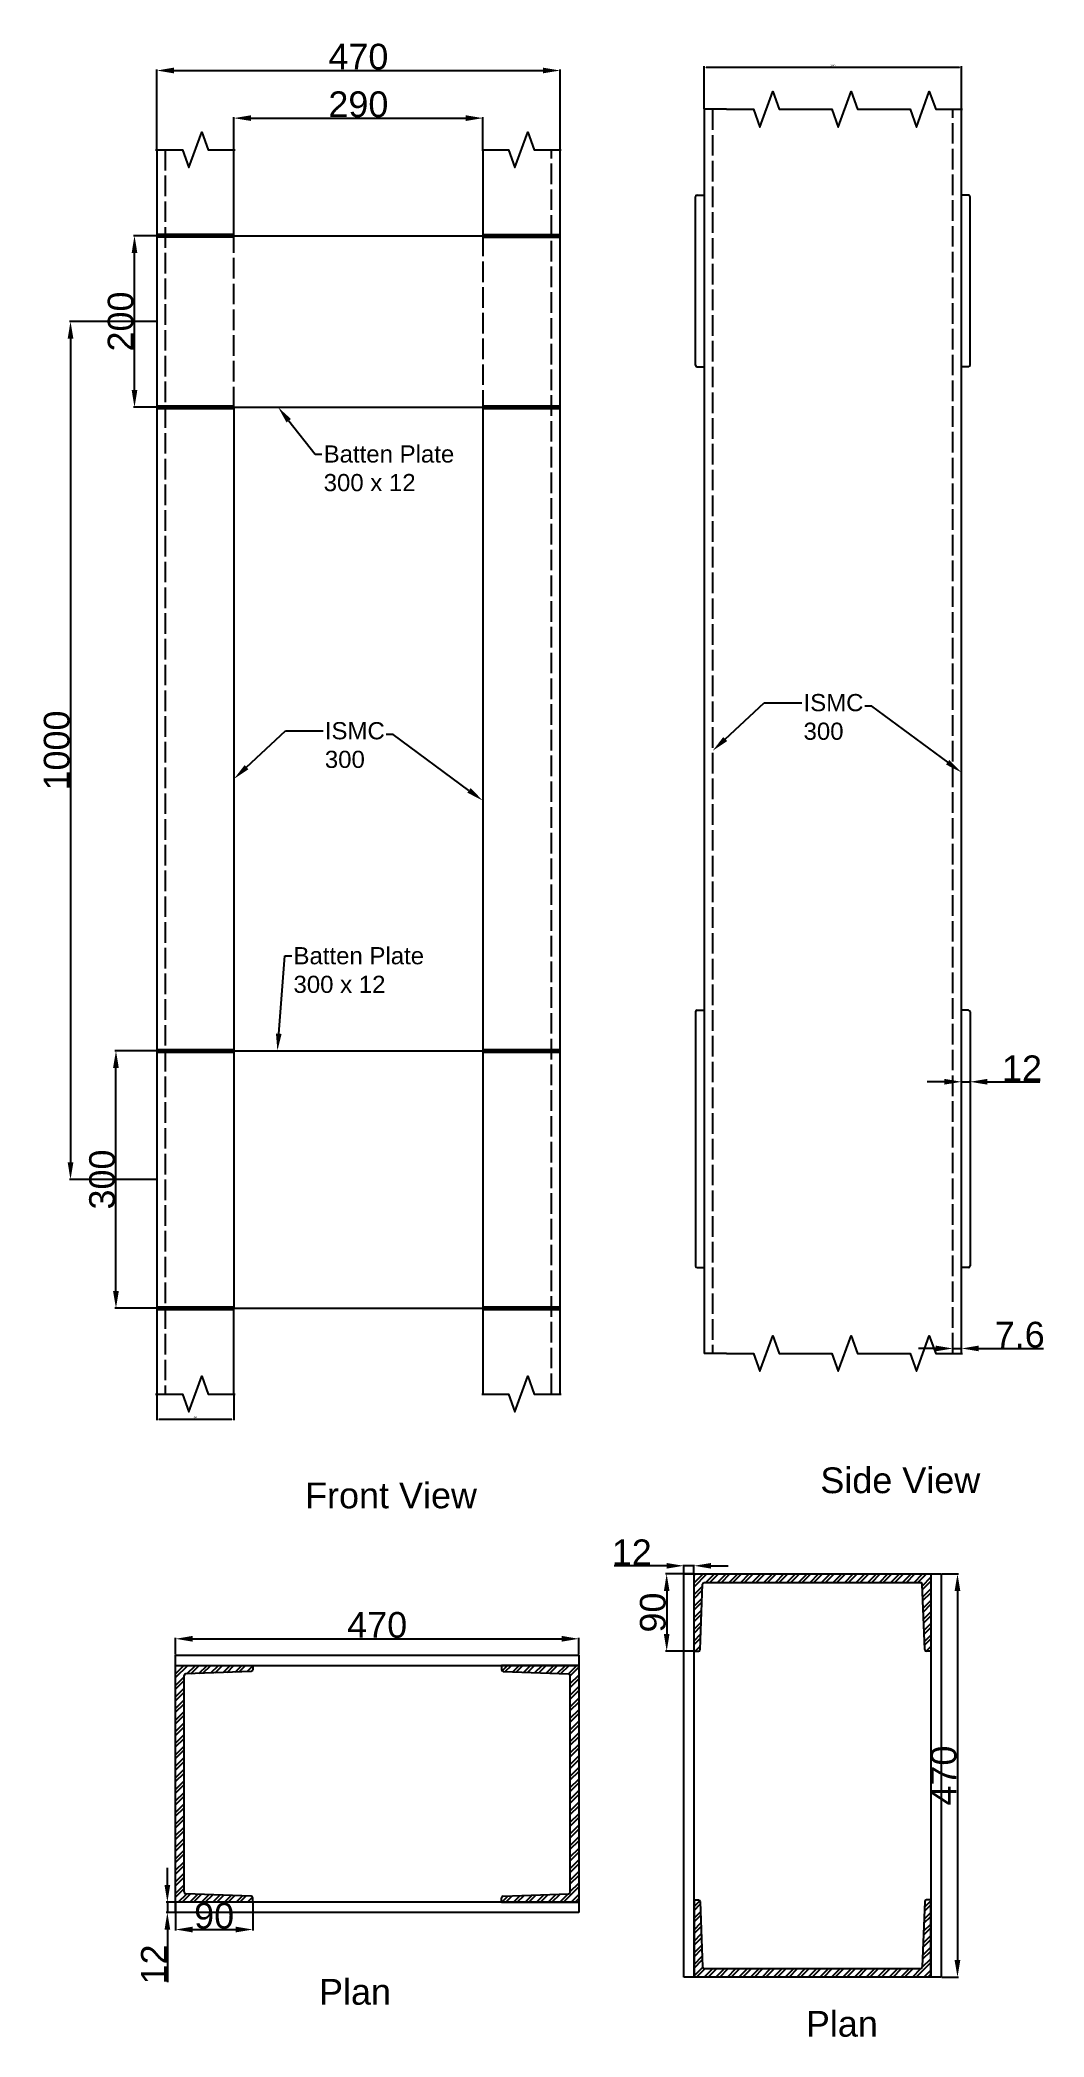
# Model space of a CAD drawing. Header units: millimetres. Extents: x 1310 to 2480, y 1891 to 4218.
import ezdxf
from ezdxf import colors
from ezdxf.entities.mleader import LeaderData, LeaderLine
from ezdxf.math import Vec2, Vec3

# ---------------------------------------------------------------- set-up
doc = ezdxf.new("R2010")
doc.units = ezdxf.units.MM
doc.linetypes.add('ACAD_ISO02W100', pattern=[15, 12, -3])
doc.styles.get("Standard").update_dxf_attribs({"font": 'arial.ttf'})
doc.dimstyles.new('ISO-25', dxfattribs={"dimtxt": 2.5, "dimasz": 2.5, "dimexe": 1.25, "dimexo": 0.625, "dimtad": 1, "dimtxsty": 'Standard', "dimcen": 2.5, "dimadec": 0, "dimazin": 0, "dimtfac": 1, "dimtmove": 0, "dimatfit": 3, "dimfxl": 1, "dimarcsym": 0})

# ---------------------------------------------------------------- blocks, each defined once
blk = doc.blocks.new('*D1')
at = {"color": 0, "lineweight": -2, "transparency": 16777216}
for p, q in [((1445.8, 3990), (1419.2, 3990)), ((1420.5, 3810), (1420.5, 3970)), ((1445.8, 3790), (1419.2, 3790))]:
    blk.add_line(p, q, dxfattribs=at)
at = {"color": 0, "transparency": 16777216}
for points in [[(1417.2, 3970), (1423.8, 3970), (1420.5, 3990)], [(1417.2, 3810), (1423.8, 3810), (1420.5, 3790)]]:
    blk.add_solid(points, dxfattribs=at)
at = {"layer": 'Defpoints', "color": 0, "transparency": 16777216}
for p in [(1420.5, 3990), (1446.4, 3990), (1446.4, 3790)]:
    blk.add_point(p, dxfattribs=at)
at = {"color": 0, "transparency": 16777216, "insert": (1404.5, 3890), "char_height": 30, "attachment_point": 5, "rotation": 90}
blk.add_mtext('200', dxfattribs=at)
blk = doc.blocks.new('*D2')
at = {"color": 0, "lineweight": -2, "transparency": 16777216}
for p, q in [((1445.8, 3890), (1344.7, 3890)), ((1345.9, 3870), (1345.9, 2910)), ((1445.8, 2890), (1344.7, 2890))]:
    blk.add_line(p, q, dxfattribs=at)
at = {"color": 0, "transparency": 16777216}
for points in [[(1342.6, 3870), (1349.3, 3870), (1345.9, 3890)], [(1342.6, 2910), (1349.3, 2910), (1345.9, 2890)]]:
    blk.add_solid(points, dxfattribs=at)
at = {"layer": 'Defpoints', "color": 0, "transparency": 16777216}
for p in [(1446.4, 3890), (1345.9, 2890), (1446.4, 2890)]:
    blk.add_point(p, dxfattribs=at)
at = {"color": 0, "transparency": 16777216, "insert": (1330, 3390), "char_height": 30, "attachment_point": 5, "rotation": 90}
blk.add_mtext('1000', dxfattribs=at)
blk = doc.blocks.new('*D3')
at = {"color": 0, "lineweight": -2, "transparency": 16777216}
for p, q in [((1445.8, 3040), (1397.6, 3040)), ((1398.9, 2760), (1398.9, 3020)), ((1445.8, 2740), (1397.6, 2740))]:
    blk.add_line(p, q, dxfattribs=at)
at = {"color": 0, "transparency": 16777216}
for points in [[(1395.5, 3020), (1402.2, 3020), (1398.9, 3040)], [(1395.5, 2760), (1402.2, 2760), (1398.9, 2740)]]:
    blk.add_solid(points, dxfattribs=at)
at = {"layer": 'Defpoints', "color": 0, "transparency": 16777216}
for p in [(1398.9, 3040), (1446.4, 3040), (1446.4, 2740)]:
    blk.add_point(p, dxfattribs=at)
at = {"color": 0, "transparency": 16777216, "insert": (1382.9, 2890), "char_height": 30, "attachment_point": 5, "rotation": 90}
blk.add_mtext('300', dxfattribs=at)
blk = doc.blocks.new('*D5')
at = {"color": 0, "lineweight": -2, "transparency": 16777216}
for p, q in [((1536.4, 4090.6), (1536.4, 4128.3)), ((1556.4, 4127), (1806.4, 4127)), ((1826.4, 4090.6), (1826.4, 4128.3))]:
    blk.add_line(p, q, dxfattribs=at)
at = {"color": 0, "transparency": 16777216}
for points in [[(1556.4, 4130.4), (1556.4, 4123.7), (1536.4, 4127)], [(1806.4, 4130.4), (1806.4, 4123.7), (1826.4, 4127)]]:
    blk.add_solid(points, dxfattribs=at)
at = {"layer": 'Defpoints', "color": 0, "transparency": 16777216}
for p in [(1826.4, 4127), (1536.4, 4090), (1826.4, 4090)]:
    blk.add_point(p, dxfattribs=at)
at = {"color": 0, "transparency": 16777216, "insert": (1681.4, 4143), "char_height": 30, "attachment_point": 5}
blk.add_mtext('290', dxfattribs=at)
blk = doc.blocks.new('*D6')
at = {"color": 0, "lineweight": -2, "transparency": 16777216}
for p, q in [((1446.4, 4090.6), (1446.4, 4183.8)), ((1466.4, 4182.5), (1896.4, 4182.5)), ((1916.4, 4090.6), (1916.4, 4183.8))]:
    blk.add_line(p, q, dxfattribs=at)
at = {"color": 0, "transparency": 16777216}
for points in [[(1466.4, 4185.9), (1466.4, 4179.2), (1446.4, 4182.5)], [(1896.4, 4185.9), (1896.4, 4179.2), (1916.4, 4182.5)]]:
    blk.add_solid(points, dxfattribs=at)
at = {"layer": 'Defpoints', "color": 0, "transparency": 16777216}
for p in [(1916.4, 4182.5), (1446.4, 4090), (1916.4, 4090)]:
    blk.add_point(p, dxfattribs=at)
at = {"color": 0, "transparency": 16777216, "insert": (1681.4, 4198.5), "char_height": 30, "attachment_point": 5}
blk.add_mtext('470', dxfattribs=at)
blk = doc.blocks.new('*D7')
at = {"color": 0, "lineweight": -2, "transparency": 16777216}
for p, q in [((1446.4, 2639.4), (1446.4, 2609.4)), ((1536.4, 2639.4), (1536.4, 2609.4)), ((1448.9, 2610.7), (1533.9, 2610.7))]:
    blk.add_line(p, q, dxfattribs=at)
at = {"color": 0, "transparency": 16777216}
for points in [[(1448.9, 2611.1), (1448.9, 2610.3), (1446.4, 2610.7)], [(1533.9, 2611.1), (1533.9, 2610.3), (1536.4, 2610.7)]]:
    blk.add_solid(points, dxfattribs=at)
at = {"layer": 'Defpoints', "color": 0, "transparency": 16777216}
for p in [(1446.4, 2640), (1536.4, 2640), (1536.4, 2610.7)]:
    blk.add_point(p, dxfattribs=at)
at = {"color": 0, "transparency": 16777216, "insert": (1491.4, 2612.6), "char_height": 2.5, "attachment_point": 5}
blk.add_mtext('90', dxfattribs=at)
blk = doc.blocks.new('*D8')
at = {"color": 0, "lineweight": -2, "transparency": 16777216}
for p, q in [((1468.3, 2047.1), (1468.3, 2014.6)), ((1558.3, 2047.1), (1558.3, 2014.6)), ((1488.3, 2015.9), (1538.3, 2015.9))]:
    blk.add_line(p, q, dxfattribs=at)
at = {"color": 0, "transparency": 16777216}
for points in [[(1488.3, 2019.2), (1488.3, 2012.5), (1468.3, 2015.9)], [(1538.3, 2019.2), (1538.3, 2012.5), (1558.3, 2015.9)]]:
    blk.add_solid(points, dxfattribs=at)
at = {"layer": 'Defpoints', "color": 0, "transparency": 16777216}
for p in [(1468.3, 2047.7), (1558.3, 2047.7), (1558.3, 2015.9)]:
    blk.add_point(p, dxfattribs=at)
at = {"color": 0, "transparency": 16777216, "insert": (1513.3, 2031.8), "char_height": 30, "attachment_point": 5}
blk.add_mtext('90', dxfattribs=at)
blk = doc.blocks.new('*D9')
at = {"color": 0, "lineweight": -2, "transparency": 16777216}
for p, q in [((1458.8, 2067.7), (1458.8, 2087.7)), ((1467.7, 2047.7), (1457.5, 2047.7)), ((1467.7, 2035.7), (1457.5, 2035.7)), ((1458.8, 2047.7), (1458.8, 2035.7)), ((1458.8, 2015.7), (1458.8, 1954.6))]:
    blk.add_line(p, q, dxfattribs=at)
at = {"color": 0, "transparency": 16777216}
for points in [[(1455.5, 2067.7), (1462.1, 2067.7), (1458.8, 2047.7)], [(1455.5, 2015.7), (1462.1, 2015.7), (1458.8, 2035.7)]]:
    blk.add_solid(points, dxfattribs=at)
at = {"layer": 'Defpoints', "color": 0, "transparency": 16777216}
for p in [(1458.8, 2035.7), (1468.3, 2047.7), (1468.3, 2035.7)]:
    blk.add_point(p, dxfattribs=at)
at = {"color": 0, "transparency": 16777216, "insert": (1443.1, 1975.2), "char_height": 30, "attachment_point": 5, "rotation": 90}
blk.add_mtext('12', dxfattribs=at)
blk = doc.blocks.new('*D10')
at = {"color": 0, "lineweight": -2, "transparency": 16777216}
for p, q in [((1468.3, 2336.3), (1468.3, 2356)), ((1488.3, 2354.7), (1918.3, 2354.7)), ((1938.3, 2336.3), (1938.3, 2356))]:
    blk.add_line(p, q, dxfattribs=at)
at = {"color": 0, "transparency": 16777216}
for points in [[(1488.3, 2358.1), (1488.3, 2351.4), (1468.3, 2354.7)], [(1918.3, 2358.1), (1918.3, 2351.4), (1938.3, 2354.7)]]:
    blk.add_solid(points, dxfattribs=at)
at = {"layer": 'Defpoints', "color": 0, "transparency": 16777216}
for p in [(1938.3, 2354.7), (1468.3, 2335.7), (1938.3, 2335.7)]:
    blk.add_point(p, dxfattribs=at)
at = {"color": 0, "transparency": 16777216, "insert": (1703.3, 2370.7), "char_height": 30, "attachment_point": 5}
blk.add_mtext('470', dxfattribs=at)
blk = doc.blocks.new('*D11')
at = {"color": 0, "lineweight": -2, "transparency": 16777216}
for p, q in [((2071.9, 2430.3), (2039.4, 2430.3)), ((2040.7, 2410.3), (2040.7, 2360.3)), ((2071.9, 2340.3), (2039.4, 2340.3))]:
    blk.add_line(p, q, dxfattribs=at)
at = {"color": 0, "transparency": 16777216}
for points in [[(2037.4, 2410.3), (2044, 2410.3), (2040.7, 2430.3)], [(2037.4, 2360.3), (2044, 2360.3), (2040.7, 2340.3)]]:
    blk.add_solid(points, dxfattribs=at)
at = {"layer": 'Defpoints', "color": 0, "transparency": 16777216}
for p in [(2072.5, 2430.3), (2040.7, 2340.3), (2072.5, 2340.3)]:
    blk.add_point(p, dxfattribs=at)
at = {"color": 0, "transparency": 16777216, "insert": (2024.7, 2385.3), "char_height": 30, "attachment_point": 5, "rotation": 90}
blk.add_mtext('90', dxfattribs=at)
blk = doc.blocks.new('*D12')
at = {"color": 0, "lineweight": -2, "transparency": 16777216}
for p, q in [((2040.5, 2439.8), (1979.4, 2439.8)), ((2060.5, 2430.9), (2060.5, 2441)), ((2072.5, 2439.8), (2060.5, 2439.8)), ((2072.5, 2430.9), (2072.5, 2441)), ((2092.5, 2439.8), (2112.5, 2439.8))]:
    blk.add_line(p, q, dxfattribs=at)
at = {"color": 0, "transparency": 16777216}
for points in [[(2040.5, 2443.1), (2040.5, 2436.5), (2060.5, 2439.8)], [(2092.5, 2443.1), (2092.5, 2436.5), (2072.5, 2439.8)]]:
    blk.add_solid(points, dxfattribs=at)
at = {"layer": 'Defpoints', "color": 0, "transparency": 16777216}
for p in [(2060.5, 2439.8), (2060.5, 2430.3), (2072.5, 2430.3)]:
    blk.add_point(p, dxfattribs=at)
at = {"color": 0, "transparency": 16777216, "insert": (2000, 2455.5), "char_height": 30, "attachment_point": 5}
blk.add_mtext('12', dxfattribs=at)
blk = doc.blocks.new('*D13')
at = {"color": 0, "lineweight": -2, "transparency": 16777216}
for p, q in [((2361.2, 2430.3), (2380.8, 2430.3)), ((2379.6, 2410.3), (2379.6, 1980.3)), ((2361.2, 1960.3), (2380.8, 1960.3))]:
    blk.add_line(p, q, dxfattribs=at)
at = {"color": 0, "transparency": 16777216}
for points in [[(2376.2, 2410.3), (2382.9, 2410.3), (2379.6, 2430.3)], [(2376.2, 1980.3), (2382.9, 1980.3), (2379.6, 1960.3)]]:
    blk.add_solid(points, dxfattribs=at)
at = {"layer": 'Defpoints', "color": 0, "transparency": 16777216}
for p in [(2360.5, 2430.3), (2360.5, 1960.3), (2379.6, 1960.3)]:
    blk.add_point(p, dxfattribs=at)
at = {"color": 0, "transparency": 16777216, "insert": (2363.6, 2195.3), "char_height": 30, "attachment_point": 5, "rotation": 90}
blk.add_mtext('470', dxfattribs=at)
blk = doc.blocks.new('*D14')
at = {"color": 0, "lineweight": -2, "transparency": 16777216}
for p, q in [((2364.3, 3003.9), (2344.3, 3003.9)), ((2384.3, 3004.4), (2384.3, 3005.2)), ((2384.3, 3003.9), (2394.3, 3003.9)), ((2394.3, 3004.4), (2394.3, 3005.2)), ((2414.3, 3003.9), (2475.4, 3003.9))]:
    blk.add_line(p, q, dxfattribs=at)
at = {"color": 0, "transparency": 16777216}
for points in [[(2364.3, 3007.3), (2364.3, 3000.6), (2384.3, 3003.9)], [(2414.3, 3007.3), (2414.3, 3000.6), (2394.3, 3003.9)]]:
    blk.add_solid(points, dxfattribs=at)
at = {"layer": 'Defpoints', "color": 0, "transparency": 16777216}
for p in [(2384.3, 3003.8), (2394.3, 3003.9), (2394.3, 3003.8)]:
    blk.add_point(p, dxfattribs=at)
at = {"color": 0, "transparency": 16777216, "insert": (2454.8, 3019.6), "char_height": 30, "attachment_point": 5}
blk.add_mtext('12', dxfattribs=at)
blk = doc.blocks.new('*D15')
at = {"color": 0, "lineweight": -2, "transparency": 16777216}
for p, q in [((2354.3, 2693.1), (2334.3, 2693.1)), ((2374.3, 2687.9), (2374.3, 2694.4)), ((2374.3, 2693.1), (2384.3, 2693.1)), ((2384.3, 2687.9), (2384.3, 2694.4)), ((2404.3, 2693.1), (2479.9, 2693.1))]:
    blk.add_line(p, q, dxfattribs=at)
at = {"color": 0, "transparency": 16777216}
for points in [[(2354.3, 2696.4), (2354.3, 2689.8), (2374.3, 2693.1)], [(2404.3, 2696.4), (2404.3, 2689.8), (2384.3, 2693.1)]]:
    blk.add_solid(points, dxfattribs=at)
at = {"layer": 'Defpoints', "color": 0, "transparency": 16777216}
for p in [(2374.3, 2687.3), (2384.3, 2693.1), (2384.3, 2687.3)]:
    blk.add_point(p, dxfattribs=at)
at = {"color": 0, "transparency": 16777216, "insert": (2452.1, 2709), "char_height": 30, "attachment_point": 5}
blk.add_mtext('7.6', dxfattribs=at)
blk = doc.blocks.new('*D16')
at = {"color": 0, "lineweight": -2, "transparency": 16777216}
for p, q in [((2084.3, 4137.9), (2084.3, 4187.5)), ((2086.8, 4186.3), (2381.8, 4186.3)), ((2384.3, 4137.9), (2384.3, 4187.5))]:
    blk.add_line(p, q, dxfattribs=at)
at = {"color": 0, "transparency": 16777216}
for points in [[(2086.8, 4186.7), (2086.8, 4185.9), (2084.3, 4186.3)], [(2381.8, 4186.7), (2381.8, 4185.9), (2384.3, 4186.3)]]:
    blk.add_solid(points, dxfattribs=at)
at = {"layer": 'Defpoints', "color": 0, "transparency": 16777216}
for p in [(2384.3, 4186.3), (2084.3, 4137.3), (2384.3, 4137.3)]:
    blk.add_point(p, dxfattribs=at)
at = {"color": 0, "transparency": 16777216, "insert": (2234.3, 4188.2), "char_height": 2.5, "attachment_point": 5}
blk.add_mtext('300', dxfattribs=at)

msp = doc.modelspace()

# ---------------------------------------------------------------- hatches: boundary and pattern name
h = msp.add_hatch()
h.set_pattern_fill('ANSI32', color=256)
h.set_pattern_definition([(45, (14.381, 186.52), (-6.735192, 6.735192), []), (45, (18.871, 186.52), (-6.735192, 6.735192), [])])
h.paths.add_polyline_path([(1480.213, 2057.649, -0.40327734), (1478.288, 2059.648), (1478.288, 2311.795, -0.40327734), (1480.213, 2313.793), (1556.363, 2316.649, 0.40327734), (1558.288, 2318.648), (1558.288, 2323.721), (1468.288, 2323.721), (1468.288, 2047.721), (1558.288, 2047.721), (1558.288, 2052.795, 0.40327734), (1556.363, 2054.793)])
h.paths.add_polyline_path([(1938.288, 2323.721), (1848.288, 2323.721), (1848.288, 2318.648, 0.40327734), (1850.213, 2316.649), (1926.363, 2313.793, -0.40327734), (1928.288, 2311.795), (1928.288, 2059.648, -0.40327734), (1926.363, 2057.649), (1850.213, 2054.793, 0.40327734), (1848.288, 2052.795), (1848.288, 2047.721), (1938.288, 2047.721)])
h.paths.add_polyline_path([(2079.605, 2048.37, 0.40327734), (2077.606, 2050.295), (2072.532, 2050.295), (2072.532, 1960.295), (2348.532, 1960.295), (2348.532, 2050.295), (2343.459, 2050.295, 0.40327734), (2341.46, 2048.37), (2338.605, 1972.22, -0.40327734), (2336.606, 1970.295), (2084.459, 1970.295, -0.40327734), (2082.46, 1972.22)])
h.paths.add_polyline_path([(2082.46, 2418.37, -0.40327734), (2084.459, 2420.295), (2336.606, 2420.295, -0.40327734), (2338.605, 2418.37), (2341.46, 2342.22, 0.40327734), (2343.459, 2340.295), (2348.532, 2340.295), (2348.532, 2430.295), (2072.532, 2430.295), (2072.532, 2340.295), (2077.606, 2340.295, 0.40327734), (2079.605, 2342.22)])

# ---------------------------------------------------------------- linework, layer by layer
for p, q in [((2084.27, 4137.294), (2084.27, 2687.294)), ((2110.52, 4137.294), (2084.27, 4137.294)), ((2384.27, 2687.294), (2384.27, 4137.294)), ((1446.411, 4090.023), (1446.411, 2640.023)), ((1536.411, 3990.023), (1536.411, 4090.023)), ((1826.411, 4090.023), (1826.411, 3990.023)), ((1916.411, 2640.023), (1916.411, 4090.023)), ((2074.27, 3839.294), (2074.27, 4035.294)), ((2076.27, 4037.294), (2084.27, 4037.294)), ((2392.27, 4037.294), (2384.27, 4037.294)), ((2394.27, 3839.294), (2394.27, 4035.294)), ((1536.411, 3990.023), (1826.411, 3990.023)), ((2076.27, 3837.294), (2084.27, 3837.294)), ((2392.27, 3837.294), (2384.27, 3837.294)), ((1536.411, 3790.023), (1536.411, 2740.023)), ((1536.411, 3790.023), (1826.411, 3790.023)), ((1826.411, 3790.023), (1826.411, 2740.023)), ((2074.27, 3085.294), (2074.27, 2789.294)), ((2076.27, 3087.294), (2084.27, 3087.294)), ((2392.27, 3087.294), (2384.27, 3087.294)), ((2394.27, 3085.294), (2394.27, 2789.294)), ((1536.411, 3040.023), (1826.411, 3040.023)), ((2384.27, 3003.821), (2394.27, 3003.821)), ((2076.27, 2787.294), (2084.27, 2787.294)), ((2392.27, 2787.294), (2384.27, 2787.294)), ((1536.411, 2640.023), (1536.411, 2740.023)), ((1536.411, 2740.023), (1826.411, 2740.023)), ((1826.411, 2740.023), (1826.411, 2640.023)), ((2110.52, 2687.294), (2084.27, 2687.294)), ((2060.532, 1960.295), (2060.532, 2430.295)), ((2060.532, 2430.295), (2360.532, 2430.295)), ((2072.532, 1960.295), (2072.532, 2430.295)), ((2072.532, 2340.295), (2072.532, 2430.295)), ((2348.532, 2430.295), (2348.532, 1960.295)), ((2348.532, 2430.295), (2348.532, 2340.295)), ((2360.532, 2430.295), (2360.532, 1960.295)), ((2079.605, 2342.22), (2082.46, 2418.37)), ((2084.459, 2420.295), (2336.606, 2420.295)), ((2341.46, 2342.22), (2338.605, 2418.37)), ((1468.288, 2335.721), (1938.288, 2335.721)), ((1468.288, 2035.721), (1468.288, 2335.721)), ((1938.288, 2335.721), (1938.288, 2035.721)), ((2072.532, 2340.295), (2077.606, 2340.295)), ((2348.532, 2340.295), (2343.459, 2340.295)), ((1468.288, 2323.721), (1938.288, 2323.721)), ((1468.288, 2323.721), (1558.288, 2323.721)), ((1478.288, 2059.648), (1478.288, 2311.795)), ((1556.363, 2316.649), (1480.213, 2313.793)), ((1558.288, 2323.721), (1558.288, 2318.648)), ((1938.288, 2323.721), (1848.288, 2323.721)), ((1848.288, 2323.721), (1848.288, 2318.648)), ((1850.213, 2316.649), (1926.363, 2313.793)), ((1928.288, 2059.648), (1928.288, 2311.795)), ((1556.363, 2054.793), (1480.213, 2057.649)), ((1558.288, 2047.721), (1558.288, 2052.795)), ((1848.288, 2047.721), (1848.288, 2052.795)), ((1850.213, 2054.793), (1926.363, 2057.649)), ((2072.532, 2050.295), (2072.532, 1960.295)), ((2072.532, 2050.295), (2077.606, 2050.295)), ((2079.605, 2048.37), (2082.46, 1972.22)), ((2341.46, 2048.37), (2338.605, 1972.22)), ((2348.532, 2050.295), (2343.459, 2050.295)), ((2348.532, 1960.295), (2348.532, 2050.295)), ((1938.288, 2047.721), (1468.288, 2047.721)), ((1558.288, 2047.721), (1468.288, 2047.721)), ((1938.288, 2035.721), (1468.288, 2035.721)), ((1848.288, 2047.721), (1938.288, 2047.721)), ((2360.532, 1960.295), (2060.532, 1960.295)), ((2084.459, 1970.295), (2336.606, 1970.295))]:
    msp.add_line(p, q)
at = {"linetype": 'ACAD_ISO02W100', "ltscale": 2}
for p, q in [((2094.27, 4137.294), (2094.27, 2687.294)), ((2374.27, 2687.294), (2374.27, 4137.294)), ((1456.411, 4090.023), (1456.411, 2640.023)), ((1906.411, 2640.023), (1906.411, 4090.023)), ((1536.411, 3790.023), (1536.411, 3990.023)), ((1826.411, 3990.023), (1826.411, 3790.023))]:
    msp.add_line(p, q, dxfattribs=at)
at = {"lineweight": 60}
for p, q in [((1536.411, 3990.023), (1446.411, 3990.023)), ((1826.411, 3990.023), (1916.411, 3990.023)), ((1446.411, 3790.023), (1536.411, 3790.023)), ((1826.411, 3790.023), (1916.411, 3790.023)), ((1446.411, 3040.023), (1536.411, 3040.023)), ((1826.411, 3040.023), (1916.411, 3040.023)), ((1446.411, 2740.023), (1536.411, 2740.023)), ((1826.411, 2740.023), (1916.411, 2740.023))]:
    msp.add_line(p, q, dxfattribs=at)
at = {"linetype": 'Continuous'}
for points in [[(2110.52, 4137.294), (2141.77, 4137.294), (2149.27, 4116.688), (2164.27, 4157.901), (2171.77, 4137.294), (2203.02, 4137.294)], [(2201.77, 4137.294), (2233.02, 4137.294), (2240.52, 4116.688), (2255.52, 4157.901), (2263.02, 4137.294), (2294.27, 4137.294)], [(2293.02, 4137.294), (2324.27, 4137.294), (2331.77, 4116.688), (2346.77, 4157.901), (2354.27, 4137.294), (2385.52, 4137.294)], [(1445.161, 4090.023), (1476.411, 4090.023), (1483.911, 4069.417), (1498.911, 4110.629), (1506.411, 4090.023), (1537.661, 4090.023)], [(1825.161, 4090.023), (1856.411, 4090.023), (1863.911, 4069.417), (1878.911, 4110.629), (1886.411, 4090.023), (1917.661, 4090.023)], [(2110.52, 2687.294), (2141.77, 2687.294), (2149.27, 2666.688), (2164.27, 2707.901), (2171.77, 2687.294), (2203.02, 2687.294)], [(2201.77, 2687.294), (2233.02, 2687.294), (2240.52, 2666.688), (2255.52, 2707.901), (2263.02, 2687.294), (2294.27, 2687.294)], [(2293.02, 2687.294), (2324.27, 2687.294), (2331.77, 2666.688), (2346.77, 2707.901), (2354.27, 2687.294), (2385.52, 2687.294)], [(1445.161, 2640.023), (1476.411, 2640.023), (1483.911, 2619.417), (1498.911, 2660.629), (1506.411, 2640.023), (1537.661, 2640.023)], [(1825.161, 2640.023), (1856.411, 2640.023), (1863.911, 2619.417), (1878.911, 2660.629), (1886.411, 2640.023), (1917.661, 2640.023)]]:
    msp.add_lwpolyline(points, dxfattribs=at)
for centre, start, end in [((2076.27, 4035.294), 90, 180), ((2392.27, 4035.294), 0, 90), ((2076.27, 3839.294), 180, 270), ((2392.27, 3839.294), 270, 0), ((2076.27, 3085.294), 90, 180), ((2392.27, 3085.294), 0, 90), ((2076.27, 2789.294), 180, 270), ((2392.27, 2789.294), 270, 0), ((2084.459, 2418.295), 90, 177.852415), ((2336.606, 2418.295), 2.147585, 90), ((2077.606, 2342.295), 270, 357.852415), ((2343.459, 2342.295), 182.147585, 270), ((1480.288, 2311.795), 92.147585, 180), ((1556.288, 2318.648), 272.147585, 0), ((1850.288, 2318.648), 180, 267.852415), ((1926.288, 2311.795), 0, 87.852415), ((1480.288, 2059.648), 180, 267.852415), ((1556.288, 2052.795), 0, 87.852415), ((1850.288, 2052.795), 92.147585, 180), ((1926.288, 2059.648), 272.147585, 0), ((2077.606, 2048.295), 2.147585, 90), ((2343.459, 2048.295), 90, 177.852415), ((2084.459, 1972.295), 182.147585, 270), ((2336.606, 1972.295), 270, 357.852415)]:
    msp.add_arc(centre, 2, start, end)

# ---------------------------------------------------------------- texts
at = {"char_height": 30, "attachment_point": 1}
for s, width, insert in [('Front View', 212.24184, (1619.306, 2536.804)), ('Side View', 204.34992, (2219.767, 2554.453)), ('Plan^I', 173.85833, (1635.547, 1958.277)), ('Plan^I', 173.85833, (2202.919, 1920.983))]:
    msp.add_mtext_dynamic_manual_height_columns(s, width=width, gutter_width=12.5, heights=[0], dxfattribs=dict(at, insert=insert))

# ---------------------------------------------------------------- dimensions: what is measured, and where the dimension line sits
for base, p1, p2, picture, middle in [((1916.411, 4182.524), (1446.411, 4090.023), (1916.411, 4090.023), '*D6', (1681.411, 4198.466)), ((1826.411, 4127.041), (1536.411, 4090.023), (1826.411, 4090.023), '*D5', (1681.411, 4142.984)), ((2060.532, 2439.799), (2072.532, 2430.295), (2060.532, 2430.295), '*D12', (1999.986, 2455.486)), ((1938.288, 2354.741), (1468.288, 2335.721), (1938.288, 2335.721), '*D10', (1703.288, 2370.684)), ((1558.288, 2015.881), (1468.288, 2047.721), (1558.288, 2047.721), '*D8', (1513.288, 2031.823))]:
    dim = msp.add_linear_dim(base=base, p1=p1, p2=p2, dimstyle='ISO-25', override={"dimtxt": 30, "dimasz": 20})
    dim.commit()
    dim.dimension.update_dxf_attribs({"geometry": picture, "text_midpoint": middle})
for base, p1, p2, picture, middle in [((2384.27, 4186.274), (2084.27, 4137.294), (2384.27, 4137.294), '*D16', (2234.27, 4188.177)), ((1536.411, 2610.692), (1446.411, 2640.023), (1536.411, 2640.023), '*D7', (1491.411, 2612.593))]:
    dim = msp.add_linear_dim(base=base, p1=p1, p2=p2, dimstyle='ISO-25')
    dim.commit()
    dim.dimension.update_dxf_attribs({"geometry": picture, "text_midpoint": middle})
for base, p1, p2, angle, picture, middle in [((1420.49, 3990.023), (1446.411, 3790.023), (1446.411, 3990.023), 90, '*D1', (1404.548, 3890.023)), ((1345.936, 2890.023), (1446.411, 3890.023), (1446.411, 2890.023), 90, '*D2', (1329.993, 3390.023)), ((1398.865, 3040.023), (1446.411, 2740.023), (1446.411, 3040.023), 90, '*D3', (1382.913, 2890.023)), ((2040.692, 2340.295), (2072.532, 2430.295), (2072.532, 2340.295), 270, '*D11', (2024.75, 2385.295)), ((2379.553, 1960.295), (2360.532, 2430.295), (2360.532, 1960.295), 270, '*D13', (2363.61, 2195.295)), ((1458.784, 2035.721), (1468.288, 2047.721), (1468.288, 2035.721), 90, '*D9', (1443.097, 1975.175))]:
    dim = msp.add_linear_dim(base=base, p1=p1, p2=p2, angle=angle, dimstyle='ISO-25', override={"dimtxt": 30, "dimasz": 20})
    dim.commit()
    dim.dimension.update_dxf_attribs({"geometry": picture, "text_midpoint": middle})
for base, p1, p2, text, picture, middle in [((2394.27, 3003.934), (2384.27, 3003.821), (2394.27, 3003.821), '12', '*D14', (2454.816, 3003.934)), ((2384.27, 2693.102), (2374.27, 2687.294), (2384.27, 2687.294), '7.6', '*D15', (2452.071, 2693.102))]:
    dim = msp.add_linear_dim(base=base, p1=p1, p2=p2, text=text, dimstyle='ISO-25', override={"dimtxt": 30, "dimasz": 20})
    dim.commit()
    dim.dimension.update_dxf_attribs({"geometry": picture, "text_midpoint": middle, "dimtype": 160})

# ---------------------------------------------------------------- leaders
ml = msp.add_multileader_mtext('Standard')
ml.set_content('Batten Plate ^J300 x 12', color=256)
ml.set_leader_properties()
ml.build(insert=Vec2(0, 0))
ml.multileader.update_dxf_attribs({"arrow_head_size": 20})
ctx = ml.context
ctx.base_point, ctx.char_height, ctx.arrow_head_size, ctx.plane_origin = Vec3(1638.942, 3735.438), 20, 20, Vec3(1622.197, 3624.79)
notes = []
notes.append((ctx, [(0, (1, 1, 0), (1630.942, 3735.438), (1, 0), 8, [(0, [(1587.891, 3790.023)], 0, [])])]))
ctx.mtext.insert, ctx.mtext.flow_direction = Vec3(1640.942, 3745.615), 5
ml = msp.add_multileader_mtext('Standard')
ml.set_content('ISMC^J300', color=256)
ml.set_leader_properties()
ml.build(insert=Vec2(0, 0))
ml.multileader.update_dxf_attribs({"arrow_head_size": 20})
ctx = ml.context
ctx.base_point, ctx.char_height, ctx.arrow_head_size, ctx.plane_origin = Vec3(2198.197, 3445.656), 20, 20, Vec3(2094.27, 3389.691)
notes.append((ctx, [(0, (1, 1, 0), (2154.32, 3445.656), (1, 0), 43.877, [(0, [(2094.27, 3389.691)], 0, [])])]))
ctx.mtext.insert, ctx.mtext.flow_direction = Vec3(2200.197, 3455.834), 5
ml = msp.add_multileader_mtext('Standard')
ml.set_content('', color=256)
ml.set_leader_properties()
ml.build(insert=Vec2(0, 0))
ml.multileader.update_dxf_attribs({"arrow_head_size": 20})
ctx = ml.context
ctx.base_point, ctx.char_height, ctx.arrow_head_size, ctx.plane_origin = Vec3(2267.683, 3441.53), 20, 20, Vec3(2384.27, 3364.404)
ctx.text_align_type = 2
notes.append((ctx, [(0, (1, 1, 0), (2279.683, 3441.53), (-1, 0), 8, [(0, [(2384.27, 3364.404)], 0, [])])]))
ctx.mtext.insert, ctx.mtext.alignment, ctx.mtext.flow_direction = Vec3(2269.683, 3451.53), 3, 5
ml = msp.add_multileader_mtext('Standard')
ml.set_content('ISMC^J300', color=256)
ml.set_leader_properties()
ml.build(insert=Vec2(0, 0))
ml.multileader.update_dxf_attribs({"arrow_head_size": 20})
ctx = ml.context
ctx.base_point, ctx.char_height, ctx.arrow_head_size, ctx.plane_origin = Vec3(1640.339, 3412.873), 20, 20, Vec3(1536.411, 3356.909)
notes.append((ctx, [(0, (1, 1, 0), (1596.462, 3412.873), (1, 0), 43.877, [(0, [(1536.411, 3356.909)], 0, [])])]))
ctx.mtext.insert, ctx.mtext.flow_direction = Vec3(1642.339, 3423.051), 5
ml = msp.add_multileader_mtext('Standard')
ml.set_content('', color=256)
ml.set_leader_properties()
ml.build(insert=Vec2(0, 0))
ml.multileader.update_dxf_attribs({"arrow_head_size": 20})
ctx = ml.context
ctx.base_point, ctx.char_height, ctx.arrow_head_size, ctx.plane_origin = Vec3(1709.824, 3408.747), 20, 20, Vec3(1826.411, 3331.622)
ctx.text_align_type = 2
notes.append((ctx, [(0, (1, 1, 0), (1721.824, 3408.747), (-1, 0), 8, [(0, [(1826.411, 3331.622)], 0, [])])]))
ctx.mtext.insert, ctx.mtext.alignment, ctx.mtext.flow_direction = Vec3(1711.824, 3418.747), 3, 5
ml = msp.add_multileader_mtext('Standard')
ml.set_content('Batten Plate ^J300 x 12', color=256)
ml.set_leader_properties()
ml.build(insert=Vec2(0, 0))
ml.multileader.update_dxf_attribs({"arrow_head_size": 20})
ctx = ml.context
ctx.base_point, ctx.char_height, ctx.arrow_head_size, ctx.plane_origin = Vec3(1603.791, 3150.67), 20, 20, Vec3(1587.047, 3040.023)
notes.append((ctx, [(0, (1, 1, 0), (1595.791, 3150.67), (1, 0), 8, [(0, [(1587.047, 3040.023)], 0, [])])]))
ctx.mtext.insert, ctx.mtext.flow_direction = Vec3(1605.791, 3160.848), 5
for ctx, leaders in notes:
    for number, flags, end, landing, length, lines in leaders:
        leader = LeaderData()
        leader.index, (leader.has_last_leader_line, leader.has_dogleg_vector, leader.attachment_direction) = number, flags
        leader.last_leader_point, leader.dogleg_vector, leader.dogleg_length = Vec3(end), Vec3(landing), length
        for number, points, colour, breaks in lines:
            line = LeaderLine()
            line.index, line.vertices, line.color, line.breaks = number, Vec3.list(points), colors.encode_raw_color(colour), breaks
            leader.lines.append(line)
        ctx.leaders.append(leader)

doc.saveas('drawing.dxf')
